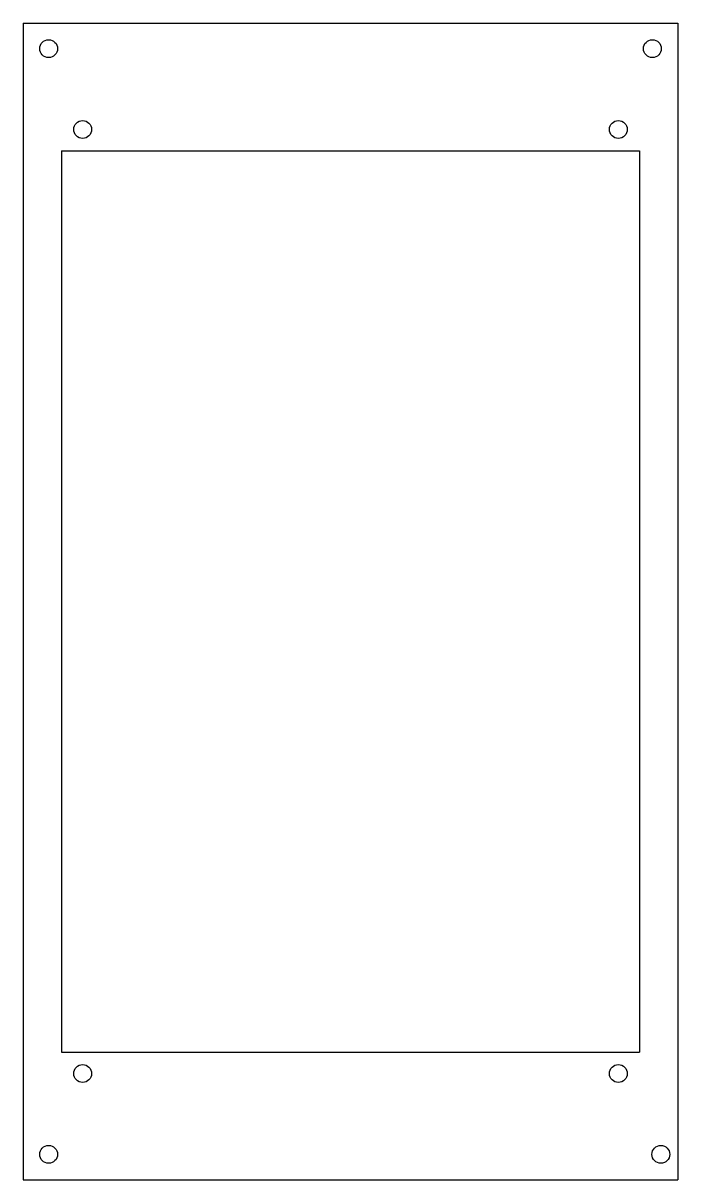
# Model space of a CAD drawing. Header units: millimetres. Extents: x 0 to 77, y -136 to 0.
import ezdxf

# ---------------------------------------------------------------- set-up
doc = ezdxf.new("R2010")
doc.units = ezdxf.units.MM

msp = doc.modelspace()

# ---------------------------------------------------------------- linework, layer by layer
at = {"color": 7, "linetype": 'Continuous', "lineweight": 25}
for p, q in [((0, 0), (77, 0)), ((0, 0), (0, -136)), ((77, 0), (77, -136)), ((4.5, -15), (72.5, -15)), ((4.5, -15), (4.5, -121)), ((72.5, -15), (72.5, -121)), ((4.5, -121), (72.5, -121)), ((0, -136), (77, -136))]:
    msp.add_line(p, q, dxfattribs=at)
for centre in [(3, -3), (74, -3), (7, -12.5), (70, -12.5), (7, -123.5), (70, -123.5), (3, -133), (75, -133)]:
    msp.add_circle(centre, 1.05, dxfattribs=at)

doc.saveas('drawing.dxf')
